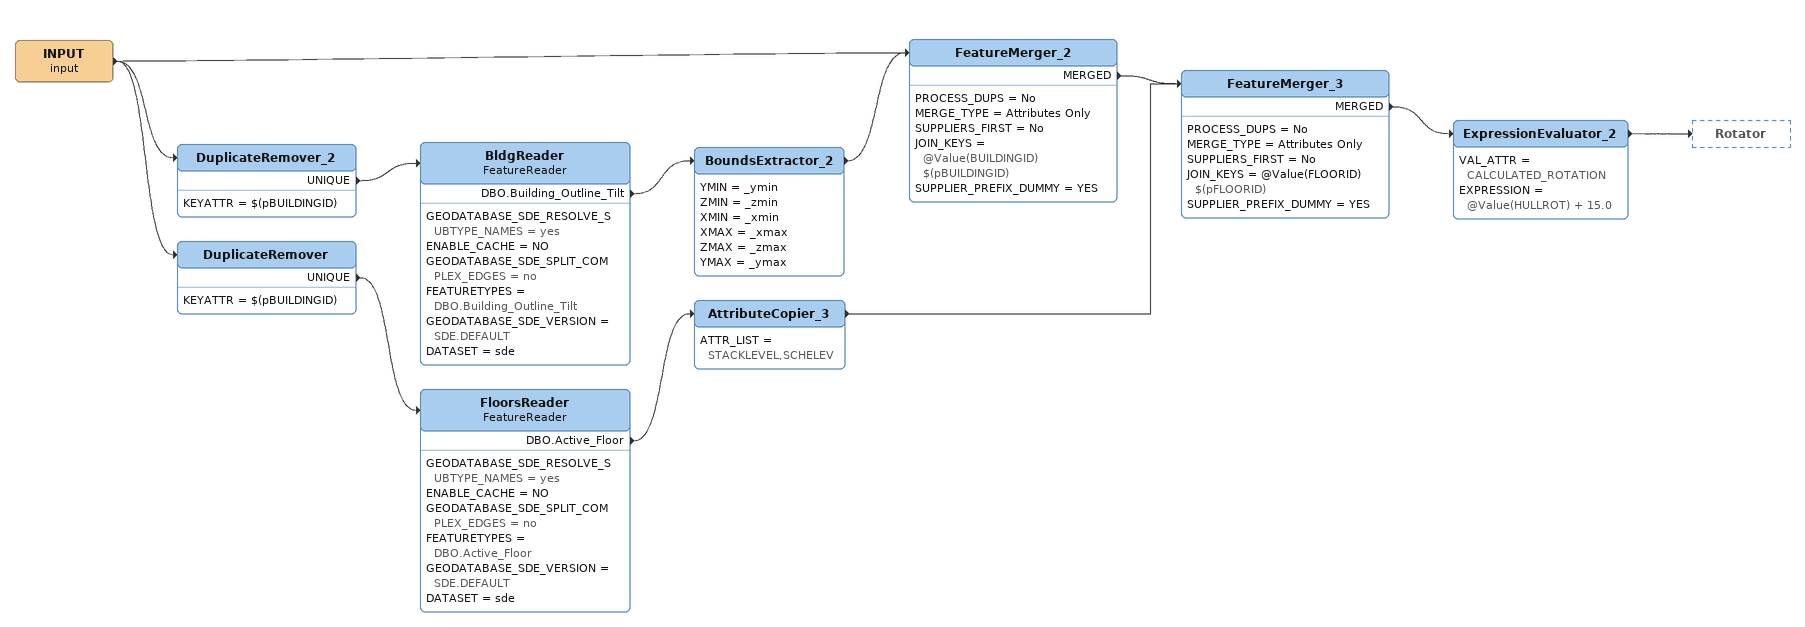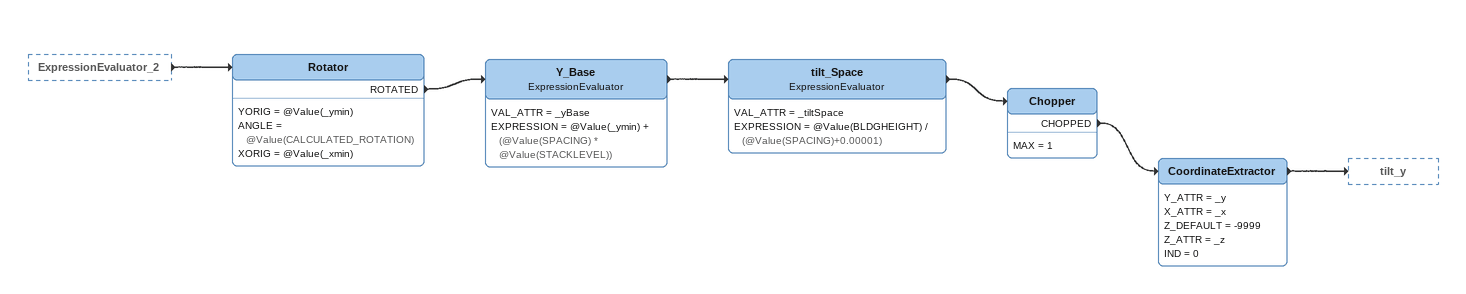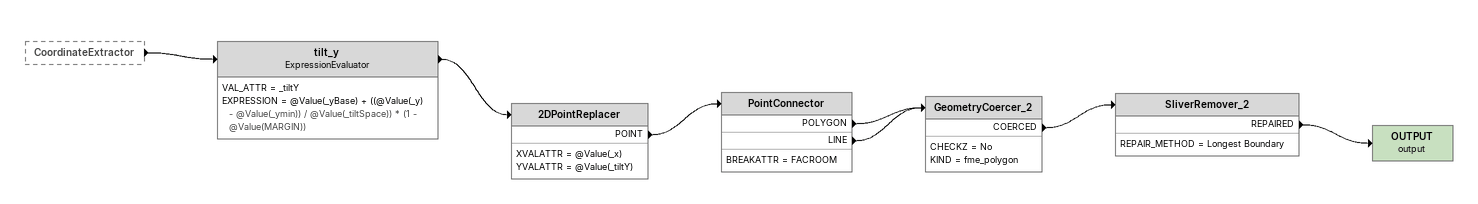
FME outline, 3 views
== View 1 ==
INPUT (input)
    -> DuplicateRemover
    -> FeatureMerger_2
    -> DuplicateRemover_2
DuplicateRemover_2
    KEYATTR = $(pBUILDINGID)
    UNIQUE -> BldgReader
BldgReader: FeatureReader
    GEODATABASE_SDE_RESOLVE_SUBTYPE_NAMES = yes
    ENABLE_CACHE = NO
    GEODATABASE_SDE_SPLIT_COMPLEX_EDGES = no
    FEATURETYPES = DBO.Building_Outline_Tilt
    GEODATABASE_SDE_VERSION = SDE.DEFAULT
    DATASET = sde
    DBO.Building_Outline_Tilt -> BoundsExtractor_2
BoundsExtractor_2
    YMIN = _ymin
    ZMIN = _zmin
    XMIN = _xmin
    XMAX = _xmax
    ZMAX = _zmax
    YMAX = _ymax
    -> FeatureMerger_2
FeatureMerger_2
    PROCESS_DUPS = No
    MERGE_TYPE = Attributes Only
    SUPPLIERS_FIRST = No
    JOIN_KEYS = @Value(BUILDINGID) $(pBUILDINGID)
    SUPPLIER_PREFIX_DUMMY = YES
    MERGED -> FeatureMerger_3
DuplicateRemover
    KEYATTR = $(pBUILDINGID)
    UNIQUE -> FloorsReader
FloorsReader: FeatureReader
    GEODATABASE_SDE_RESOLVE_SUBTYPE_NAMES = yes
    ENABLE_CACHE = NO
    GEODATABASE_SDE_SPLIT_COMPLEX_EDGES = no
    FEATURETYPES = DBO.Active_Floor
    GEODATABASE_SDE_VERSION = SDE.DEFAULT
    DATASET = sde
    DBO.Active_Floor -> AttributeCopier_3
AttributeCopier_3
    ATTR_LIST = STACKLEVEL,SCHELEV
    -> FeatureMerger_3
FeatureMerger_3
    PROCESS_DUPS = No
    MERGE_TYPE = Attributes Only
    SUPPLIERS_FIRST = No
    JOIN_KEYS = @Value(FLOORID) $(pFLOORID)
    SUPPLIER_PREFIX_DUMMY = YES
    MERGED -> ExpressionEvaluator_2
ExpressionEvaluator_2
    VAL_ATTR = CALCULATED_ROTATION
    EXPRESSION = @Value(HULLROT) + 15.0
    -> Rotator

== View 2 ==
ExpressionEvaluator_2 [outside]
    -> Rotator
Rotator
    YORIG = @Value(_ymin)
    ANGLE = @Value(CALCULATED_ROTATION)
    XORIG = @Value(_xmin)
    ROTATED -> Y_Base
Y_Base: ExpressionEvaluator
    VAL_ATTR = _yBase
    EXPRESSION = @Value(_ymin) + (@Value(SPACING) * @Value(STACKLEVEL))
    -> tilt_Space
tilt_Space: ExpressionEvaluator
    VAL_ATTR = _tiltSpace
    EXPRESSION = @Value(BLDGHEIGHT) / (@Value(SPACING)+0.00001)
    -> Chopper
Chopper
    MAX = 1
    CHOPPED -> CoordinateExtractor
CoordinateExtractor
    Y_ATTR = _y
    X_ATTR = _x
    Z_DEFAULT = -9999
    Z_ATTR = _z
    IND = 0
    -> tilt_y

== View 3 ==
CoordinateExtractor [outside]
    -> tilt_y
tilt_y: ExpressionEvaluator
    VAL_ATTR = _tiltY
    EXPRESSION = @Value(_yBase) + ((@Value(_y) - @Value(_ymin)) / @Value(_tiltSpace)) * (1 - @Value(MARGIN))
    -> 2DPointReplacer
2DPointReplacer
    XVALATTR = @Value(_x)
    YVALATTR = @Value(_tiltY)
    POINT -> PointConnector
PointConnector
    BREAKATTR = FACROOM
    POLYGON -> GeometryCoercer_2
    LINE -> GeometryCoercer_2
GeometryCoercer_2
    CHECKZ = No
    KIND = fme_polygon
    COERCED -> SliverRemover_2
SliverRemover_2
    REPAIR_METHOD = Longest Boundary
    REPAIRED -> OUTPUT (output)
OUTPUT (output)
